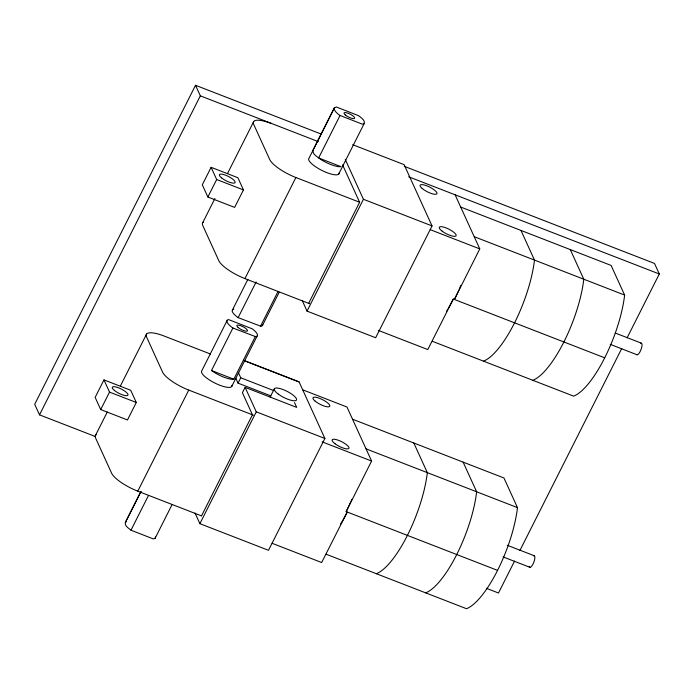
<?xml version="1.0" encoding="UTF-8"?>
<svg xmlns="http://www.w3.org/2000/svg" width="694" height="694" viewBox="0 0 694 694"><rect width="100%" height="100%" fill="white"/><g stroke="black" fill="none" stroke-linecap="round" stroke-linejoin="round"><path stroke-width="1.04" d="M140.908 491.543L125.336 522.435C124.408 525.896 128.728 528.247 130.984 530.19L153.305 538.917L155.083 538.344L172.112 504.555M155.517 536.974L155.083 538.344M334.404 107.709L312.994 150.182C312.179 154.432 317.748 156.913 320.498 159.256A16.934 4.719 26.8 0 0 338.889 166.707L340.962 166.673L318.641 157.946L340.051 115.464C337.683 114.12 330.899 108.238 336.321 106.989L358.642 115.716C360.871 117.668 365.495 120.149 364.15 123.619L338.672 174.159M125.336 522.435L126.091 522.035M497.555 570.373L346.159 511.608L371.594 461.05L346.965 407.005L302.515 389.75M455.134 194.841L479.771 248.894L454.397 299.47A70.458 22.217 -68.8 0 0 458.821 290.127M321.617 134.228L195.526 85.284L34.7 404.307L39.506 414.856L94.991 436.387M39.506 414.856L200.332 95.841L195.526 85.284M103.961 379.887L95.147 397.367L100.708 409.573L127.479 419.957L136.293 402.477L130.732 390.28L103.961 379.887L109.522 392.093L136.293 402.477M211.115 167.323L202.301 184.804L207.862 197.009L234.633 207.402L243.447 189.922L237.886 177.716L211.115 167.323L216.675 179.529L243.447 189.922M100.708 409.573L109.522 392.093M207.862 197.009L216.675 179.529M95.633 435.121L107.284 412.01M120.383 386.02L146.59 334.031M202.787 222.557L214.923 198.493M227.537 173.465L253.744 121.476M201.434 515.868L137.785 491.161L188.742 390.08A24.689 6.888 26.8 0 1 162.596 372.149L146.581 337.006A24.689 6.888 26.8 0 1 164.105 336.026L210.577 354.061M309.593 303.703L244.939 278.606L295.896 177.517A24.689 6.888 26.8 0 1 269.749 159.585L253.735 124.452A24.689 6.888 26.8 0 1 271.267 123.471M227.25 320.264L201.772 370.813A16.934 4.719 26.8 0 0 215.574 383.392A16.934 4.719 26.8 0 0 231.952 385.344M232.49 309.871L247.871 279.361M125.441 522.382L141.047 491.395M334.543 107.561L309.064 158.102A16.934 4.719 26.8 0 0 322.103 170.533A16.934 4.719 26.8 0 0 339.132 173.014M130.984 530.19L148.507 495.438M255.219 336.755L233.809 379.228L232.16 379.306A16.934 4.719 26.8 0 1 213.899 372.166L211.488 370.501L232.898 328.028L232.022 327.421A16.934 4.719 26.8 0 1 228.569 319.578L252.364 328.887A16.934 4.719 26.8 0 1 255.817 336.72L232.898 328.028M262.679 324.41A16.934 4.719 26.8 0 1 261.057 326.327L238.137 317.635L256.147 281.911M260.458 326.362L277.982 291.601M231.657 386.575L257.136 336.035M262.375 325.642L279.205 292.261M270.877 395.892L238.051 383.14L240.749 377.788L238.528 372.921M294.525 402.598L296.711 407.387L245.112 387.356L242.406 392.709L252.46 414.812L201.503 515.894M308.657 303.339L359.613 202.258L342.576 164.868M243.655 360.472L299.149 382.012L324.879 438.469L268.5 550.307L199.889 523.675L256.268 411.837L245.112 387.356M352.656 144.682L404.116 164.652L432.032 225.914L375.654 337.744L307.043 311.112L363.422 199.282L345.256 159.412M270.139 397.081L274.356 388.718M604.708 357.818L453.312 299.053L427.79 349.576L378.291 330.361M514.558 561.099L498.474 593.006L486.373 588.304M519.919 550.472L621.772 348.423M627.133 337.787L659.3 273.983L654.494 263.434L404.324 166.334M364.15 123.619L362.372 124.191L340.051 115.464M200.332 95.841L318.355 141.645M408.662 176.797L659.3 273.983M460.807 207.081L611.11 265.429L624.626 295.071A70.458 22.217 -68.8 0 1 573.669 396.153L432.31 341.283M474.314 236.732L624.626 295.071M363.422 199.282L432.032 225.914M295.896 177.517L359.544 202.223M430.263 229.679L479.771 248.894M615.37 333.068L641.247 343.114M610.217 344.345L637.092 354.781M243.663 360.333L299.157 381.882M352.665 419.263L503.957 477.984L517.472 507.626A70.458 22.217 -68.8 0 1 466.515 608.716L326.232 554.263M240.749 377.788L273.497 390.496M366.076 448.871L517.472 507.626M256.268 411.837L324.879 438.469M188.742 390.08L253.397 415.177M322.094 441.844L371.594 461.05M507.193 545.241L534.068 555.677M503.089 556.909L529.956 567.336M272.152 543.315L321.652 562.53L347.243 512.033A70.458 22.217 -68.8 0 1 340.476 524.282M211.488 370.501L233.809 379.228M238.137 317.635L237.261 317.028A16.934 4.719 26.8 0 1 233.809 309.186M570.286 249.58L583.793 279.222A70.458 22.217 -68.8 0 1 532.836 380.303M520.968 230.434L534.475 260.085A70.458 22.217 -68.8 0 1 483.518 361.166M463.132 462.135L476.639 491.786A70.458 22.217 -68.8 0 1 425.682 592.867M413.815 442.998L427.322 472.64A70.458 22.217 -68.8 0 1 376.365 573.721M302.133 300.346L307.043 311.112M235.83 378.282L238.051 383.14M195.014 512.979L199.889 523.675M203.55 221.941A24.689 6.888 26.8 0 0 202.778 225.533L218.792 260.666A24.689 6.888 26.8 0 0 244.939 278.606M453.312 299.053A70.458 22.217 -68.8 0 1 448.133 308.622M447.604 309.524A70.458 22.217 -68.8 0 1 446.546 311.302M460.885 285.303A70.458 22.217 -68.8 0 1 459.237 289.172M640.649 343.261A6.211 1.961 -68.8 0 1 640.579 350.644L639.877 352.032A6.211 1.961 -68.8 0 1 636.641 354.53M96.397 434.496A24.689 6.888 26.8 0 0 95.625 438.096L111.63 473.23A24.689 6.888 26.8 0 0 137.785 491.161M351.832 499.385A70.458 22.217 -68.8 0 1 350.999 501.311M350.574 502.265A70.458 22.217 -68.8 0 1 346.159 511.608M533.469 555.842A6.211 1.961 -68.8 0 1 533.452 563.138L532.758 564.534A6.211 1.961 -68.8 0 1 529.21 566.495M442.165 231.171A9.404 2.62 26.8 0 0 456.045 235.856A9.404 2.62 26.8 0 0 444.949 227.493A9.404 2.62 26.8 0 0 442.165 231.171M422.212 188.508A9.404 2.62 26.8 0 0 436.604 194.051A9.404 2.62 26.8 0 0 426.862 185.845A9.404 2.62 26.8 0 0 422.212 188.508M221.525 177.864A8.779 2.446 26.8 0 0 234.867 182.86A8.779 2.446 26.8 0 0 225.463 175.148A8.779 2.446 26.8 0 0 221.525 177.864M345.308 114.961A5.96 1.666 26.8 0 0 354.434 118.501A5.96 1.666 26.8 0 0 348.31 113.313A5.96 1.666 26.8 0 0 345.308 114.961M315.059 401.063A9.404 2.62 26.8 0 0 329.45 406.615A9.404 2.62 26.8 0 0 319.708 398.399A9.404 2.62 26.8 0 0 315.059 401.063M335.011 443.735A9.404 2.62 26.8 0 0 348.891 448.411A9.404 2.62 26.8 0 0 337.796 440.057A9.404 2.62 26.8 0 0 335.011 443.735M114.371 390.418A8.779 2.446 26.8 0 0 127.713 395.415A8.779 2.446 26.8 0 0 118.301 387.712A8.779 2.446 26.8 0 0 114.371 390.418M278.303 394.114A12.423 3.47 26.8 0 0 296.459 400.048A12.423 3.47 26.8 0 0 281.452 388.987A12.423 3.47 26.8 0 0 278.303 394.114M238.146 327.525A5.96 1.666 26.8 0 0 247.281 331.064A5.96 1.666 26.8 0 0 241.156 325.868A5.96 1.666 26.8 0 0 238.146 327.525"/></g></svg>
